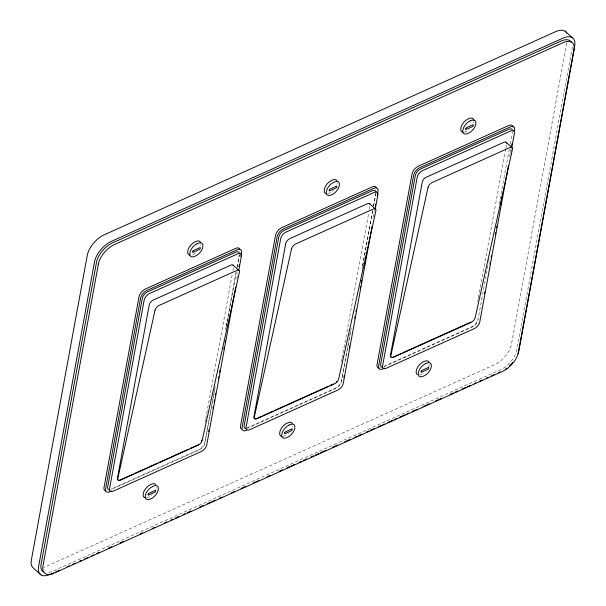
<?xml version="1.0" encoding="UTF-8"?>
<svg xmlns="http://www.w3.org/2000/svg" width="606" height="606" viewBox="0 0 606 606"><rect width="100%" height="100%" fill="white"/><g stroke="black" fill="none" stroke-linecap="round" stroke-linejoin="round"><path stroke-width="0.45" stroke-dasharray="3.03 2.27" d="M205.048 422.465L205.563 419.67M205.737 418.738L232.219 274.427M232.901 270.7L233.59 266.973M214.63 389.31L204.934 442.138A6.939 3.613 -48.1 0 1 198.707 449.69L110.913 489.201M226.197 326.278L236.234 271.594M237.082 266.958L239.294 254.906M215.236 386.583L204.828 443.289A5.946 3.098 -48.1 0 1 199.495 449.766L111.368 489.421M225.644 329.876L226.159 327.081M226.326 326.157L226.841 323.369M227.008 322.437L236.226 272.238M237.075 267.587L239.461 254.573M236.787 278.571L237.81 273.003M341.398 361.956L341.913 359.169M342.079 358.237L368.736 212.994M369.418 209.267L370.107 205.54M350.465 331.58L341.451 380.704A6.939 3.613 -48.1 0 1 335.224 388.257L246.566 428.154M362.547 265.769L372.751 210.161M373.432 206.449L375.811 193.473M351.238 327.937L341.345 381.856A5.946 3.098 -48.1 0 1 336.012 388.332L247.884 427.987A5.946 3.098 -48.1 0 1 246.748 428.359M361.987 269.367L362.502 266.579M362.676 265.648L372.743 210.805M373.591 206.154L375.978 193.14M373.304 217.13L374.493 210.646M477.74 301.455L478.255 298.66M478.429 297.728L505.768 148.765M505.934 147.834L506.624 144.107M487.928 265.572L477.861 320.422A5.946 3.098 -48.1 0 1 472.528 326.892L384.401 366.554M488.61 261.853L489.125 259.065M499.064 204.336L509.26 149.364M510.116 144.092L512.494 131.707M509.654 156.628L511.184 148.281M510.805 152.924L511.312 150.136M566.761 42.973L511.479 344.163A18.831 9.802 -48.1 0 1 494.587 364.668L43.912 567.474M383.946 366.335L471.741 326.823A6.939 3.613 -48.1 0 0 477.967 319.271M146.66 497.708A7.931 4.128 -48.1 0 0 148.182 497.208A11.703 6.09 -48.1 0 0 150.538 495.966A7.931 4.128 -48.1 0 0 152.098 494.723M156.189 487.497A11.703 6.09 -48.1 0 1 156.053 488.239M192.738 254.467A11.703 6.09 -48.1 0 0 195.087 253.225A7.931 4.128 -48.1 0 0 196.139 252.429M200.737 244.756A11.703 6.09 -48.1 0 1 200.601 245.498M283.176 436.275A7.931 4.128 -48.1 0 0 284.699 435.775A11.703 6.09 -48.1 0 0 287.055 434.532A7.931 4.128 -48.1 0 0 288.615 433.29M292.706 426.063A11.703 6.09 -48.1 0 1 292.569 426.806M327.732 193.534A7.931 4.128 -48.1 0 0 329.255 193.034A11.703 6.09 -48.1 0 0 331.603 191.791A7.931 4.128 -48.1 0 0 333.164 190.549M337.254 183.323A11.703 6.09 -48.1 0 1 337.118 184.065M419.693 374.841A7.931 4.128 -48.1 0 0 421.215 374.341A11.703 6.09 -48.1 0 0 423.571 373.099M428.593 366.994A7.931 4.128 -48.1 0 0 429.086 365.373A11.703 6.09 -48.1 0 0 429.222 364.63M464.249 132.1A7.931 4.128 -48.1 0 0 465.772 131.6A11.703 6.09 -48.1 0 0 468.12 130.358A7.931 4.128 -48.1 0 0 469.173 129.563M473.771 121.889A11.703 6.09 -48.1 0 1 473.634 122.632M381.363 367.494A6.939 3.613 -48.1 0 1 380.03 367.933M48.775 572.594A17.839 9.287 -48.1 0 0 52.199 571.466L500.73 369.622A17.839 9.287 -48.1 0 0 516.729 350.2L572.147 48.253A17.839 9.287 -48.1 0 0 572.322 45.011"/><path stroke-width="0.91" d="M208.722 431.502L209.062 429.646M212.971 408.33L213.312 406.474M214.16 401.839L214.501 399.99M215.357 395.354L215.691 393.499M218.418 378.667L218.758 376.818M219.607 372.182L219.948 370.327M223.856 349.011L224.197 347.155M225.053 342.519L225.394 340.67M229.303 319.347L229.644 317.499M238.999 266.519L239.34 264.663M240.87 256.323L241.552 252.619A6.939 3.613 -48.1 0 0 237.226 249.808L146.849 290.479A6.939 3.613 -48.1 0 0 140.622 298.031L105.58 488.974A6.939 3.613 -48.1 0 0 109.898 491.777L111.625 491.004M235.726 286.949L206.714 444.986A5.946 3.098 -48.1 0 1 201.381 451.455L113.261 491.118A5.946 3.098 -48.1 0 1 109.557 488.709L144.19 299.993A5.946 3.098 -48.1 0 1 149.523 293.516L237.65 253.861A5.946 3.098 -48.1 0 1 241.355 256.27L238.794 270.215M343.875 377.485L344.216 375.629M349.321 347.821L349.662 345.973M354.76 318.165L355.101 316.309M355.957 311.673L356.29 309.817M360.206 288.501L360.547 286.646M361.396 282.017L361.737 280.161M364.456 265.33L364.797 263.474M365.653 258.845L365.986 256.989M375.349 206.01L375.69 204.154M377.22 195.814L378.068 191.178A6.939 3.613 -48.1 0 0 373.743 188.375L283.366 229.045A6.939 3.613 -48.1 0 0 277.139 236.598L242.097 427.533A6.939 3.613 -48.1 0 0 246.415 430.343M372.069 226.439L343.231 383.553A5.946 3.098 -48.1 0 1 337.898 390.022L249.778 429.684A5.946 3.098 -48.1 0 1 246.074 427.275L280.707 238.559A5.946 3.098 -48.1 0 1 286.04 232.083L374.167 192.428A5.946 3.098 -48.1 0 1 377.871 194.837L375.137 209.706M484.474 293.804L484.815 291.948M489.921 264.14L490.262 262.292M491.11 257.656L491.451 255.8M495.36 234.484L495.7 232.628M496.549 227.992L496.89 226.144M500.806 204.82L501.147 202.972M501.995 198.336L502.336 196.48M511.691 145.501L512.032 143.652M514.244 131.6L514.585 129.745A6.939 3.613 -48.1 0 0 510.26 126.942L419.882 167.612A6.939 3.613 -48.1 0 0 413.656 175.164L378.614 366.1A6.939 3.613 -48.1 0 0 382.931 368.91L384.659 368.137M508.411 165.938L479.747 322.119A5.946 3.098 -48.1 0 1 474.415 328.588L386.295 368.243A5.946 3.098 -48.1 0 1 382.591 365.842L417.223 177.126A5.946 3.098 -48.1 0 1 422.556 170.65L510.684 130.994A5.946 3.098 -48.1 0 1 514.388 133.403L511.828 147.341M133.153 474.097L120.223 479.922A4.462 2.326 -48.1 0 1 119.367 480.202M134.88 473.324L145.22 468.673M146.947 467.893L157.287 463.242M159.014 462.461L169.354 457.81M171.081 457.03L188.322 449.273M190.049 448.501L197.806 445.009A4.462 2.326 -48.1 0 0 198.7 444.501M257.603 418.095L261.05 416.542M262.777 415.769L273.117 411.11M274.844 410.338L285.184 405.687M286.911 404.906L328.285 386.287M330.012 385.514L333.459 383.962M393.256 357.048L401.013 353.556M402.74 352.783L470.839 322.142M53.745 572.806L50.29 574.367A18.831 9.802 -48.1 0 1 38.557 566.746L94.521 261.837A18.831 9.802 -48.1 0 1 111.413 241.332L562.951 38.133A18.831 9.802 -48.1 0 1 574.677 45.761L518.721 350.662A18.831 9.802 -48.1 0 1 517.872 353.73M55.472 572.034L58.926 570.481M67.554 566.595L69.281 565.815M72.735 564.262L75.326 563.095M79.644 561.156L81.371 560.376M84.825 558.823L87.415 557.656M91.733 555.717L93.46 554.937M96.907 553.384L99.498 552.217M108.133 548.332L111.587 546.779M120.223 542.893L123.677 541.34M140.077 533.954L142.668 532.795M152.167 528.515L154.757 527.349M164.256 523.076L166.839 521.91M171.157 519.971L172.884 519.19M175.475 518.024L178.929 516.471M183.247 514.532L184.974 513.752M187.565 512.585L191.019 511.032M199.654 507.146L203.101 505.593M207.419 503.654L210.009 502.488M211.736 501.707L215.191 500.155M219.508 498.215L222.099 497.049M231.598 492.776L234.189 491.61M241.09 488.497L246.271 486.171M253.179 483.058L258.361 480.732M266.996 476.846L270.45 475.293M279.078 471.407L282.532 469.847M286.85 467.908L289.441 466.741M291.168 465.969L294.622 464.408M298.94 462.469L301.53 461.302M303.258 460.522L306.712 458.969M311.022 457.03L313.613 455.863M315.34 455.083L318.794 453.53M320.521 452.758L325.702 450.425M332.611 447.319L337.792 444.986M344.693 441.88L349.874 439.547M354.192 437.6L356.782 436.434M358.51 435.661L361.964 434.108M366.282 432.161L368.872 430.995M370.599 430.222L374.053 428.669M378.371 426.722L380.954 425.556M382.681 424.783L384.409 424.003M387.863 422.45L393.044 420.117M394.771 419.344L396.498 418.564M399.952 417.011L405.134 414.678M406.861 413.906L408.588 413.125M412.042 411.572L417.216 409.239M423.261 406.52L429.306 403.801M435.35 401.081L441.395 398.362M450.023 394.476L453.477 392.923M455.204 392.143L457.795 390.976M462.113 389.037L465.567 387.484M467.294 386.704L469.885 385.537M474.203 383.598L475.93 382.818M479.384 381.265L481.975 380.098M486.285 378.159L488.012 377.379M491.466 375.826L494.057 374.659M498.374 372.72L500.101 371.94M565.072 31.201L572.314 37.701M506.063 142.198L511.949 147.485M369.546 203.631L375.432 208.918M233.03 265.072L238.915 270.352M40.928 574.799L33.686 568.299A18.831 9.802 -48.1 0 1 31.323 560.239L87.279 255.338A18.831 9.802 -48.1 0 1 104.171 234.833L555.71 31.633A18.831 9.802 -48.1 0 1 566.815 33.088M145.319 497.776A7.931 4.128 -48.1 0 1 143.243 494.004A11.703 6.09 -48.1 0 1 143.872 491.64A7.931 4.128 -48.1 0 1 148.894 485.535A11.703 6.09 -48.1 0 1 151.25 484.292A7.931 4.128 -48.1 0 1 155.924 484.898M189.867 255.035A7.931 4.128 -48.1 0 1 187.799 251.263A11.703 6.09 -48.1 0 1 188.421 248.899A7.931 4.128 -48.1 0 1 193.45 242.794A11.703 6.09 -48.1 0 1 195.799 241.552A7.931 4.128 -48.1 0 1 200.472 242.158M118.609 480.232A4.462 2.326 -48.1 0 1 117.443 478.111L149.227 304.939A4.462 2.326 -48.1 0 1 153.227 300.084L230.81 265.17A4.462 2.326 -48.1 0 1 233.439 265.519M201.806 440.153A4.462 2.326 -48.1 0 1 201.533 441.062M109.224 489.845A5.946 3.098 -48.1 0 1 107.663 487.012L142.304 298.296A5.946 3.098 -48.1 0 1 147.637 291.819L235.757 252.164A5.946 3.098 -48.1 0 1 239.264 252.626M105.815 490.86A6.939 3.613 -48.1 0 1 104.005 487.557L139.047 296.622A6.939 3.613 -48.1 0 1 145.273 289.07L235.658 248.392A6.939 3.613 -48.1 0 1 239.749 248.93M281.835 436.335A7.931 4.128 -48.1 0 1 279.76 432.57A11.703 6.09 -48.1 0 1 280.389 430.199A7.931 4.128 -48.1 0 1 285.411 424.102A11.703 6.09 -48.1 0 1 287.767 422.859A7.931 4.128 -48.1 0 1 292.44 423.465M326.384 193.594A7.931 4.128 -48.1 0 1 324.316 189.829A11.703 6.09 -48.1 0 1 324.937 187.459A7.931 4.128 -48.1 0 1 329.967 181.361A11.703 6.09 -48.1 0 1 332.315 180.118A7.931 4.128 -48.1 0 1 336.989 180.724M256.739 418.481A4.462 2.326 -48.1 0 1 253.959 416.678L285.744 243.506A4.462 2.326 -48.1 0 1 289.744 238.65L367.327 203.737A4.462 2.326 -48.1 0 1 370.145 204.73M336.898 381.522A4.462 2.326 -48.1 0 1 336.095 382.363M245.741 428.404A5.946 3.098 -48.1 0 1 244.18 425.579L278.821 236.863A5.946 3.098 -48.1 0 1 284.153 230.386L372.273 190.731A5.946 3.098 -48.1 0 1 376.038 192.057M241.393 429.093A6.939 3.613 -48.1 0 1 240.521 426.124L275.563 235.189A6.939 3.613 -48.1 0 1 281.79 227.636L372.175 186.959A6.939 3.613 -48.1 0 1 376.265 187.496M417.276 374.523A7.931 4.128 -48.1 0 1 416.277 371.13A11.703 6.09 -48.1 0 1 416.905 368.766A7.931 4.128 -48.1 0 1 421.927 362.661A11.703 6.09 -48.1 0 1 424.283 361.418A7.931 4.128 -48.1 0 1 428.957 362.032M462.901 132.161A7.931 4.128 -48.1 0 1 460.833 128.389A11.703 6.09 -48.1 0 1 461.454 126.025A7.931 4.128 -48.1 0 1 466.484 119.92A11.703 6.09 -48.1 0 1 468.832 118.678A7.931 4.128 -48.1 0 1 473.847 120.45M392.4 357.328A4.462 2.326 -48.1 0 1 390.476 355.245L422.261 182.073A4.462 2.326 -48.1 0 1 426.26 177.217L503.844 142.304A4.462 2.326 -48.1 0 1 506.661 143.296M382.257 366.971A5.946 3.098 -48.1 0 1 380.697 364.145L415.337 175.429A5.946 3.098 -48.1 0 1 420.67 168.953L508.79 129.298A5.946 3.098 -48.1 0 1 512.555 130.623M378.848 367.986A6.939 3.613 -48.1 0 1 377.038 364.691L412.08 173.755A6.939 3.613 -48.1 0 1 418.307 166.203L508.692 125.525A6.939 3.613 -48.1 0 1 513.077 127.071M43.329 571.875A17.839 9.287 -48.1 0 1 41.087 564.247L96.505 262.3A17.839 9.287 -48.1 0 1 112.511 242.877L561.035 41.034A17.839 9.287 -48.1 0 1 571.556 42.412M512.706 362.494A18.831 9.802 -48.1 0 1 509.328 366.062M506.874 368.115A18.831 9.802 -48.1 0 1 505.624 369.016M98.399 263.996L42.981 565.943A17.839 9.287 -48.1 0 0 54.093 573.162L502.616 371.319A17.839 9.287 -48.1 0 0 518.622 351.897L574.041 49.95A17.839 9.287 -48.1 0 0 562.929 42.731L114.398 244.574A17.839 9.287 -48.1 0 0 98.399 263.996M148.205 494.125L148.099 494.716A0.795 0.409 -48.1 0 0 148.591 495.041L154.916 492.193A0.795 0.409 -48.1 0 0 155.628 491.33L155.742 490.739A0.795 0.409 -48.1 0 0 155.25 490.421L148.917 493.261A0.795 0.409 -48.1 0 0 148.205 494.125M192.761 251.384L192.647 251.975A0.795 0.409 -48.1 0 0 193.147 252.301L199.472 249.452A0.795 0.409 -48.1 0 0 200.185 248.589L200.291 247.998A0.795 0.409 -48.1 0 0 199.798 247.68L193.473 250.52A0.795 0.409 -48.1 0 0 192.761 251.384M284.722 432.692L284.615 433.282A0.795 0.409 -48.1 0 0 285.108 433.608L291.433 430.76A0.795 0.409 -48.1 0 0 292.145 429.896L292.259 429.306A0.795 0.409 -48.1 0 0 291.759 428.98L285.434 431.828A0.795 0.409 -48.1 0 0 284.722 432.692M329.278 189.951L329.164 190.542A0.795 0.409 -48.1 0 0 329.664 190.867L335.989 188.019A0.795 0.409 -48.1 0 0 336.701 187.156L336.807 186.565A0.795 0.409 -48.1 0 0 336.315 186.239L329.99 189.087A0.795 0.409 -48.1 0 0 329.278 189.951M421.238 371.258L421.132 371.849A0.795 0.409 -48.1 0 0 421.625 372.175L427.95 369.327A0.795 0.409 -48.1 0 0 428.662 368.463L428.775 367.872A0.795 0.409 -48.1 0 0 428.275 367.547L421.95 370.395A0.795 0.409 -48.1 0 0 421.238 371.258M465.794 128.517L465.681 129.108A0.795 0.409 -48.1 0 0 466.181 129.434L472.506 126.586A0.795 0.409 -48.1 0 0 473.218 125.722L473.324 125.131A0.795 0.409 -48.1 0 0 472.832 124.806L466.506 127.654A0.795 0.409 -48.1 0 0 465.794 128.517M155.045 310.158L117.806 478.437A4.462 2.212 -46.5 0 0 120.473 480.149L198.056 445.236A4.462 2.212 -46.5 0 0 202.162 440.471L239.4 272.192A4.462 2.212 -46.5 0 0 236.726 270.481L159.151 305.394A4.462 2.212 -46.5 0 0 155.045 310.158M291.562 248.725L254.323 416.996A4.462 2.212 -46.5 0 0 256.989 418.708L334.573 383.803A4.462 2.212 -46.5 0 0 338.678 379.038L375.917 210.759A4.462 2.212 -46.5 0 0 373.243 209.047L295.667 243.96A4.462 2.212 -46.5 0 0 291.562 248.725M428.078 187.292L390.84 355.563A4.462 2.212 -46.5 0 0 393.506 357.275L471.089 322.362A4.462 2.212 -46.5 0 0 475.195 317.605L512.434 149.326A4.462 2.212 -46.5 0 0 509.76 147.614L432.184 182.527A4.462 2.212 -46.5 0 0 428.078 187.292M152.568 486.497A7.931 4.128 -48.1 0 0 145.463 495.125A11.703 6.09 -48.1 0 0 145.251 497.306A7.931 4.128 -48.1 0 0 148.743 499.579A11.703 6.09 -48.1 0 0 151.015 498.738A7.931 4.128 -48.1 0 0 157.643 491.731A11.703 6.09 -48.1 0 0 158.264 489.368A7.931 4.128 -48.1 0 0 154.848 485.656A11.703 6.09 -48.1 0 0 152.568 486.497M197.124 243.756A7.931 4.128 -48.1 0 0 190.011 252.384A11.703 6.09 -48.1 0 0 189.799 254.565A7.931 4.128 -48.1 0 0 193.291 256.838A11.703 6.09 -48.1 0 0 195.564 255.997A7.931 4.128 -48.1 0 0 202.192 248.99A11.703 6.09 -48.1 0 0 202.813 246.627A7.931 4.128 -48.1 0 0 199.397 242.915A11.703 6.09 -48.1 0 0 197.124 243.756M289.085 425.064A7.931 4.128 -48.1 0 0 281.979 433.691A11.703 6.09 -48.1 0 0 281.767 435.873A7.931 4.128 -48.1 0 0 285.259 438.138A11.703 6.09 -48.1 0 0 287.532 437.305A7.931 4.128 -48.1 0 0 294.16 430.298A11.703 6.09 -48.1 0 0 294.781 427.927A7.931 4.128 -48.1 0 0 291.365 424.223A11.703 6.09 -48.1 0 0 289.085 425.064M333.641 182.323A7.931 4.128 -48.1 0 0 326.528 190.951A11.703 6.09 -48.1 0 0 326.316 193.132A7.931 4.128 -48.1 0 0 329.808 195.397A11.703 6.09 -48.1 0 0 332.08 194.564A7.931 4.128 -48.1 0 0 338.709 187.557A11.703 6.09 -48.1 0 0 339.33 185.186A7.931 4.128 -48.1 0 0 335.913 181.482A11.703 6.09 -48.1 0 0 333.641 182.323M425.601 363.623A7.931 4.128 -48.1 0 0 418.496 372.258A11.703 6.09 -48.1 0 0 418.284 374.44A7.931 4.128 -48.1 0 0 421.776 376.705A11.703 6.09 -48.1 0 0 424.048 375.871A7.931 4.128 -48.1 0 0 430.677 368.857A11.703 6.09 -48.1 0 0 431.298 366.494A7.931 4.128 -48.1 0 0 427.881 362.789A11.703 6.09 -48.1 0 0 425.601 363.623M470.158 120.882A7.931 4.128 -48.1 0 0 463.045 129.517A11.703 6.09 -48.1 0 0 462.832 131.699A7.931 4.128 -48.1 0 0 466.325 133.964A11.703 6.09 -48.1 0 0 468.597 133.131A7.931 4.128 -48.1 0 0 475.225 126.116A11.703 6.09 -48.1 0 0 475.846 123.753A7.931 4.128 -48.1 0 0 472.43 120.049A11.703 6.09 -48.1 0 0 470.158 120.882"/></g></svg>
